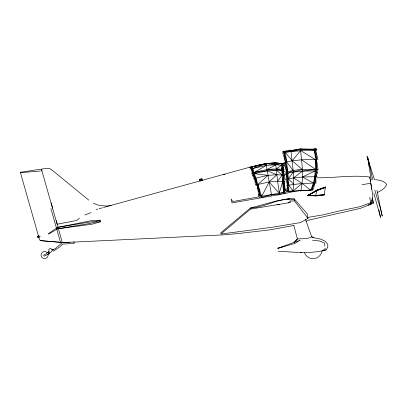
<?xml version="1.0" encoding="UTF-8"?>
<svg xmlns="http://www.w3.org/2000/svg" width="407" height="407" viewBox="0 0 407 407"><rect width="100%" height="100%" fill="white"/><g stroke="black" fill="none" stroke-linecap="round" stroke-linejoin="round"><path stroke-width="0.61" d="M251.526 171.25C251.465 169.973 252.147 165.883 249.669 167.226L250.615 167.14M251.083 167.135L252.365 166.799C262.617 163.355 273.377 162.439 284.05 163.736L281.313 163.461L281.756 169.378L283.221 171.581L284.727 175.188L283.837 181.502L283.669 193.518L284.366 190.496L282.611 163.589L275.595 162.897L266.041 163.482L249.72 167.399L251.083 167.135C261.782 164.265 273 161.798 284.061 163.909L282.733 165.451L281.756 169.378L283.465 192.348L279.467 194.358L271.388 194.612L261.645 196.291L260.139 194.892L251.577 168.803L252.309 166.661L251.083 167.135L250.432 168.584M287.698 191.855C287.668 178.475 285.76 165.176 284.061 151.923L283.949 151.201C293.93 152.579 304.222 149.221 314.367 150.203L317.022 150.112L314.118 148.504L314.367 150.203C316.361 163.217 317.577 176.353 313.298 189.107L312.037 189.143L310.648 190.074L293.03 191L288.767 191.132L287.749 190.313L286.676 190.323L287.591 185.271L285.851 179.294L286.701 174.542L287.759 171.571L285.221 150.951L300.463 149.532L316.931 149.14L315.4 148.474L316.493 159.458L317.999 169.302C313.441 175.585 314.525 183.883 311.274 190.664L302.187 183.425L293.569 177.94L285.851 179.294M300.707 191.249C303.917 177.884 302.045 163.975 300.575 150.509L300.33 148.809L282.646 152.208L284.193 152.895L300.463 149.532L314.367 150.203L316.493 159.458L316.56 169.363L315.252 170.843L302.421 177.014L293.569 177.94L293.712 184.285L292.882 191.651L288.767 191.132L287.591 185.271L286.335 185.47M259.783 197.726C260.18 187.022 254.792 176.969 252.309 166.661L267.852 163.492M325.381 187.622L324.018 195.304L315.71 195.95L307.824 195.477L316.773 190.201L325.498 187.001L325.381 187.622L316.687 190.634L307.824 195.477L315.776 195.594L324.104 194.795L324.186 194.368M325.346 187.825L325.498 187.001L316.773 190.211L315.827 195.299L307.824 195.477L316.727 190.44L325.437 187.347M371.311 203.297L371.408 202.823M372.202 198.708L371.927 200.127M315.776 195.594L315.71 195.95L316.9 195.604M371.632 201.648L371.835 200.595M371.326 202.36L370.909 204.177L360.393 208.374L308.328 220.202L306.074 221.271M372.161 198.728L372.853 195.701M37.225 236.579L38.258 235.933L38.696 237.485L37.469 237.444M284.727 175.188L276.897 174.71L269.129 181.96L261.106 197.487L260.139 194.892L258.888 195.157L255.815 178.134L253.464 174.72L251.485 173.082L254.054 172.522C263.873 169.826 274.165 167.923 284.32 169.688M278.296 251.211C294.052 252.07 310.709 254.212 326.109 249.852L327.788 247.166L327.777 244.342L325.402 241.346L320.843 239.174L313.344 237.622L311.63 236.665L305.387 219.093M286.64 191.89L287.749 190.313L288.66 191.814C289.357 178.668 287.098 165.588 282.779 153.169L284.193 152.895L286.681 161.894L293.182 170.564L293.569 177.94L302.37 171.143L315.4 169.276L317.999 169.302M279.467 194.358L277.64 181.283L282.193 175.03L276.384 170.141L267.023 169.546L266.066 163.629M282.534 151.475L285.465 152.645L292.241 160.821L301.648 159.793L315.232 159.488L315.4 169.276C306.084 170.457 294.037 167.241 286.701 174.542L285.404 174.827L286.528 171.795L284.02 162.408L292.241 160.821L300.575 150.509L315.232 159.488L317.862 159.402L315.644 150.168L314.275 149.227L300.33 148.809M79.421 218.091L76.903 220.441L57.117 224.232L41.392 169.108L46.805 168.356L49.654 168.539L52.05 170.07L88.746 200.112M325.269 248.499L322.537 250.926L326.109 249.852M38.502 236.05L39.133 235.877C37.48 234.732 38.64 238.899 39.479 237.103M279.497 204.309L250.519 209.081L220.777 234.071L273.555 227.055L300.595 222.558L307.977 218.366L307.209 213.751L294.159 198.881C278.912 197.695 265.43 207.305 250.356 208.074L220.594 232.997M302.187 183.425L293.03 191L288.726 185.088L287.169 179.06L287.886 173.102L293.264 172.115L302.37 171.143L315.252 170.843L316.387 172.049L317.826 171.993L315.827 176.689L315.959 183.058L302.187 183.425L287.591 185.271M288.217 202.854L290.527 201.073L294.495 200.91L307.977 218.366M48.743 253.831L51.547 251.526L51.511 251.129L52.793 250.458L53.348 251.211L59.437 247.176L62.759 244.078L74.13 243.437L74.12 241.931L62.093 242.72L54.68 249.242L54.146 248.921L52.03 249.883L51.053 248.621L49.389 248.769L48.631 250.122L49.272 251.307L46.449 253.592L43.59 255.189L44.144 256.207L48.743 253.831L47.726 252.437L48.621 251.785L49.634 253.174L47.741 254.4M281.329 163.639L275.793 164.794L266.336 165.395L254.054 172.522L267.226 170.767L276.384 170.141L281.848 170.558L283.221 171.581L284.544 171.764L283.007 169.475L284.157 165.583L266.071 163.665L252.839 168.513L252.925 172.848L254.426 173.703L268.004 175.361L276.897 174.71L277.64 181.283L285.103 181.553M324.155 194.546L315.807 195.426L307.824 195.477L316.702 190.578M269.042 163.4L275.595 162.897L275.793 164.794L267.023 169.546L271.647 195.721M377.584 192.455C381.156 190.507 385.419 188.573 386.65 184.33C384.101 180.718 379.441 180.27 375.427 179.609M307.824 195.477L316.661 190.771M37.77 236.35L37.464 236.492L38.334 236.192M84.992 215.018L90.954 212.591M370.66 202.696L360.109 206.659L339.565 210.897L323.041 214.855L307.865 217.414M277.818 248.301L300.361 240.094L294.658 243.478L277.818 248.301L284.422 246.306M37.342 236.986L40.268 236.218M100.163 220.218L96.22 221.367L89.219 222.136L57.443 227.416L48.57 233.582L48.652 234.081L57.672 228.805L89.448 223.509L96.327 221.968L100.422 221.779L100.163 220.218L91.448 220.635L57.443 227.416L57.672 228.805L92.038 224.206L100.422 221.779M294.113 191.483L279.487 194.607L231.985 202.9L231.11 198.992L232.845 201.557L258.628 196.886L258.801 194.622L260.053 194.363L251.155 167.124M96.057 209.539L97.894 209.03M99.12 208.689L102.182 207.845M103.403 207.504L249.73 167.226M223.219 174.796L225.056 174.293M202.483 180.489L201.994 178.704L200.748 179.039L199.501 179.375L199.99 181.161M52.03 249.883L53.622 249.496M266.336 165.395L250.213 169.068M285.246 172.095L293.182 170.564L290.832 149.857M251.577 167.028L252.426 166.829M253.022 166.697L267.343 163.66M277.64 181.283L269.129 181.96L255.433 185.017L254.675 178.393L252.035 174.964L253.464 174.72L254.426 173.703L267.226 170.767L276.897 174.71L275.793 164.794M370.767 202.355L373.056 201.867M253.332 178.663L268.004 175.361L257.819 184.508L262.001 197.339L271.388 194.612L283.465 192.348L284.366 190.496L285.434 190.222L283.837 181.502M316.773 190.211L319.113 189.759M290.038 198.667L276.389 200.936L250.356 208.074L250.519 209.081M277.025 204.721L290.674 202.447M294.027 225.503L269.444 229.914L238.853 233.491L223.295 234.875L73.682 242.114M38.395 235.745L20.35 172.319L40.003 169.292L41.524 169.465L42.007 170.859M362.062 184.702L370.782 183.242L371.784 189.27M292.882 191.651L300.885 190.588L310.373 190.72L313.563 183.135L302.421 177.014L317.175 176.638M111.218 205.591L106.151 206.034L99.522 205.571L93.493 203.322M40.43 171.037L21.001 172.578L20.35 172.319M271.52 163.421L273.911 163.288M69.877 242.297L62.271 242.669L58.455 228.627M371.616 200.341L372.797 200.3L372.471 198.336M317.033 177.773C334.6 178.062 352.259 174.756 369.749 177.02L370.477 181.39M40.491 240.644L62.276 242.455L40.491 240.644L39.525 239.82L38.909 237.586M300.585 252.523L301.353 252.569M276.841 163.304L277.981 163.426M312.571 240.227L319.805 241.036L324.354 242.999L324.862 246.072M279.604 163.39L275.615 163.07M283.577 163.777L282.611 163.589L281.451 165.328L276.251 168.93L281.848 170.558L283.399 175.107L282.692 181.461L279.227 193.249L269.129 181.96M287.586 199.069L290.349 200.01L294.159 198.881L294.495 200.91M313.344 237.622L311.635 236.665L311.396 237.215L310.455 237.612L305.484 238.644L297.4 238.929L294.103 242.557L297.4 238.929L293.839 225.529M301.648 159.793L315.4 169.276L314.682 176.719L314.616 183.109L312.037 189.143L312.591 190.603M292.241 160.821L302.36 169.582L293.264 172.115L288.349 178.851L293.712 184.285M286.538 191.244L285.363 189.825L284.3 190.094L282.799 165.4M285.678 193.111L284.366 190.496L284.62 193.325M374.552 179.889L366.977 156.288L368.406 161.665M41.524 169.465L41.845 170.396M374.842 190.181L380.845 209.814L382.229 216.117L380.962 210.216M373.855 193.422L380.596 217.424L379.217 212.047M51.119 202.798L52.666 208.221M50.911 208.516L60.516 242.44M199.862 179.278L200.361 181.064M201.628 178.805L202.121 180.586M200.748 179.039L201.236 180.825M56.237 220.553L56.787 222.558M56.904 222.98L57.967 226.897M369.032 163.558L367.816 157.662L369.302 166.346M368.762 161.274L372.603 179.752M376.963 190.273L380.845 209.814M378.902 210.012L379.339 212.454M370.797 203.541L370.909 204.177L369.77 197.349M372.446 198.168L372.583 199.008M368.198 204.736L368.264 205.133L373.285 203.241L372.486 198.413M373.148 202.396L373.26 203.068L373.046 201.791M369.821 177.462L369.932 178.113M372.685 199.613L372.929 201.073M370.446 181.201L372.776 195.223M370.217 179.823L370.339 180.591M368.671 163.95L371.27 179.93M48.072 254.456A3.526 3.526 0 0 1 43.946 258.501A3.526 3.526 0 0 1 41.555 253.235A3.526 3.526 0 0 1 47.314 252.793M322.029 251.038A9.163 9.163 0 0 1 304.416 252.767"/></g></svg>
